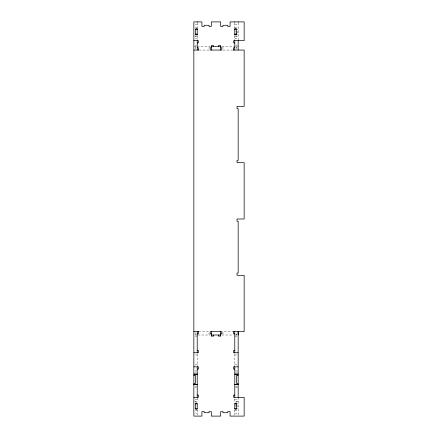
<?xml version="1.0" encoding="UTF-8"?>
<svg xmlns="http://www.w3.org/2000/svg" width="438" height="438" viewBox="0 0 438 438"><rect width="100%" height="100%" fill="white"/><g stroke="black" fill="none" stroke-linecap="round" stroke-linejoin="round"><path stroke-width="0.33" stroke-dasharray="2.19 1.64" d="M195.534 334.796L195.545 332.261M236.465 47.802L236.476 46.888M194.691 36.354L195.534 36.316L195.534 35.62M237.319 401.646L236.476 401.684L236.476 402.38M195.2 24.15L197.226 24.15M234.784 24.15L238.162 24.15M195.2 27.156L197.226 27.156M234.784 27.156L238.162 27.156M235.458 29.406L238.162 29.406M235.458 31.284L238.162 31.284M236.476 32.412L238.162 32.412M235.458 34.104L238.162 34.104M195.2 36.354L197.226 36.354M234.784 36.354L238.162 36.354M195.2 38.418L197.226 38.418M234.784 38.418L238.162 38.418M195.2 45.552L196.547 45.552M235.458 45.552L237.489 45.552M193.848 46.68L196.558 46.68M197.231 46.68L210.185 46.68M221.825 46.68L238.162 46.68M199.202 50.058L209.057 50.058L209.057 46.68M232.808 50.058L222.953 50.058L222.953 46.68M198.545 331.626L209.057 331.626L209.057 335.01M234.122 331.626L222.953 331.626L222.953 335.01M195.2 335.01L197.226 335.01M197.888 335.01L210.185 335.01M221.825 335.01L233.465 335.01M234.784 335.01L236.81 335.01M195.2 336.132L197.226 336.132M234.784 336.132L237.489 336.132M195.2 354.999L197.226 354.999M234.784 354.999L236.81 354.999M195.2 364.575L197.226 364.575M234.784 364.575L236.81 364.575M195.2 370.948L196.547 370.948M235.458 370.948L237.489 370.948M195.2 372.07L196.547 372.07M235.458 372.07L237.489 372.07M195.2 386.716L196.547 386.716M235.458 386.716L237.489 386.716M195.2 387.838L196.547 387.838M235.458 387.838L237.489 387.838M195.2 399.582L197.226 399.582M234.784 399.582L238.162 399.582M195.2 401.646L197.226 401.646L197.226 397.326M238.162 401.646L234.784 401.646L234.784 397.89M235.458 403.896L238.162 403.896M235.458 405.588L238.162 405.588M235.458 406.716L238.162 406.716M235.458 408.594L238.162 408.594M195.2 410.844L197.226 410.844M234.784 410.844L238.162 410.844M234.784 413.85L238.162 413.85M195.534 413.85L197.226 413.85M237.319 36.354L236.476 36.316L236.476 35.62M194.691 401.646L195.534 401.684L195.534 402.38M236.465 333.882L236.465 335.01L236.465 332.261M238.162 22.787L238.162 39.968M238.162 397.326L238.162 416.1M236.476 46.68L236.476 49.379M234.784 22.787L234.784 27.89M234.784 35.648L234.784 39.968M234.784 353.871L234.784 366.825M234.784 409.952L234.784 415.131M197.226 22.787L197.226 27.89M197.226 35.648L197.226 39.968M197.226 353.871L197.226 366.825M197.226 409.952L197.226 415.131M195.534 46.68L195.534 49.379"/><path stroke-width="0.66" d="M238.162 335.01L238.162 331.626L238.162 397.326M195.534 29.406L197.226 29.406M234.784 29.406L236.81 29.406M195.534 34.104L197.226 34.104A0.843 0.843 0 0 1 196.383 34.947A0.843 0.843 0 0 1 195.534 34.104L195.534 29.269A0.635 0.635 0 0 1 195.676 28.875L195.923 28.673A0.986 0.986 0 0 1 196.908 28.716L197.034 28.815A0.646 0.646 0 0 1 197.226 29.269M234.784 34.104L236.81 34.104M193.848 40.674L198.354 40.674L198.354 42.924L197.226 42.924M234.768 42.924L233.64 42.924L233.64 40.674L244.152 40.674L244.152 21.9L230.076 21.9L230.076 26.406L227.82 26.406L227.82 25.278L222.942 25.278L222.942 26.406L220.692 26.406L220.692 21.9L211.302 21.9L211.302 26.406L209.052 26.406L209.052 25.278L204.168 25.278L204.168 26.406L201.918 26.406L201.918 21.9L193.848 21.9L193.848 416.1L201.918 416.1L201.918 411.594L204.168 411.594L204.168 412.722L209.052 412.722L209.052 411.594L211.302 411.594L211.302 416.1L220.692 416.1L220.692 411.594L222.942 411.594L222.942 412.722L227.82 412.722L227.82 411.594L230.076 411.594L230.076 416.1L244.152 416.1L244.152 397.326L233.64 397.326L233.64 395.076L234.768 395.076M211.313 46.68L220.697 46.68M197.226 47.802L198.354 47.802L198.354 50.058M211.313 47.802L210.185 47.802L210.185 50.058L221.825 50.058L221.825 47.802L220.697 47.802M234.768 47.802L233.64 47.802L233.64 50.058M193.848 50.058L198.545 50.058M233.465 50.058L244.152 50.058L244.152 106.374L237.035 106.374L237.035 108.624L238.162 108.624L238.162 160.434L237.035 160.434L237.035 162.684L244.152 162.684L244.152 219L237.035 219L237.035 221.25L238.162 221.25L238.162 273.06L237.035 273.06L237.035 275.316L244.152 275.316L244.152 331.626L233.465 331.626M193.848 331.626L198.545 331.626M197.226 333.882L198.354 333.882L198.354 331.626M211.313 333.882L210.185 333.882L210.185 331.626L221.825 331.626L221.825 333.882L220.697 333.882M234.768 333.882L233.64 333.882L233.64 331.626M211.313 335.01L220.697 335.01M197.226 350.493L198.354 350.493L198.354 352.749L193.848 352.749M234.768 350.493L233.64 350.493L233.64 352.749L238.162 352.749M193.848 366.825L198.354 366.825L198.354 369.075L197.226 369.075M238.162 366.825L233.64 366.825L233.64 369.075L234.768 369.075M193.848 375.454L195.534 375.454L195.534 383.338L193.848 383.338M238.162 375.454L236.476 375.454L236.476 383.338L238.162 383.338M193.848 384.619L197.226 384.619M234.784 384.619L238.162 384.619M193.848 384.668L197.226 384.668M234.784 384.668L238.162 384.668M197.226 395.076L198.354 395.076L198.354 397.326L193.848 397.326M195.534 403.896L197.226 403.896L197.226 408.731A0.646 0.646 0 0 1 197.029 409.185L196.908 409.284A0.986 0.986 0 0 1 195.928 409.322L195.676 409.13A0.635 0.635 0 0 1 195.534 408.731L195.534 403.896A0.843 0.843 0 0 1 196.383 403.053A0.843 0.843 0 0 1 197.226 403.896M236.81 403.896L234.784 403.896L234.768 408.731A0.635 0.635 0 0 0 234.91 409.13L235.157 409.327A0.986 0.986 0 0 0 236.142 409.284L236.263 409.185A0.646 0.646 0 0 0 236.46 408.731L236.476 403.896A0.843 0.843 0 0 0 235.611 403.053A0.843 0.843 0 0 0 234.768 403.896M195.534 408.594L197.226 408.594M234.784 408.594L236.81 408.594M238.162 21.9L238.162 22.229M238.162 40.531L238.162 50.058M234.784 21.9L234.784 22.229M234.784 28.705L234.784 34.805M234.784 40.531L234.779 50.058M234.779 331.626L234.784 352.749M234.784 366.825L234.784 397.326M220.697 50.058L220.697 45.552L218.447 45.552L218.447 46.68M220.697 331.626L220.697 336.132L218.447 336.132L218.447 335.01M213.563 46.68L213.563 45.552L211.313 45.552L211.313 50.058M213.563 335.01L213.563 336.132L211.313 336.132L211.313 331.626M197.226 21.9L197.226 22.229M197.226 28.705L197.226 34.805M197.226 40.531L197.231 50.058M197.226 331.626L197.226 352.749M197.226 366.825L197.226 397.326M234.768 34.104A0.843 0.843 0 0 0 235.611 34.947A0.843 0.843 0 0 0 236.46 34.104L236.46 29.269A0.646 0.646 0 0 0 236.263 28.815L236.142 28.716A0.986 0.986 0 0 0 235.157 28.678L234.91 28.87A0.635 0.635 0 0 0 234.768 29.269M197.226 374.118L193.848 374.118L197.226 374.167M238.162 374.118L234.784 374.118L238.162 374.167"/></g></svg>
